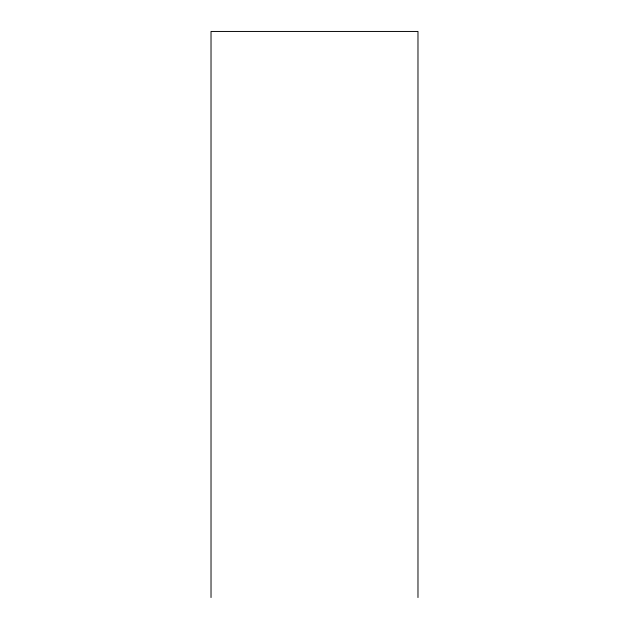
<?xml version="1.0" encoding="UTF-8"?>
<svg xmlns="http://www.w3.org/2000/svg" width="629" height="629" viewBox="0 0 629 629"><rect width="100%" height="100%" fill="white"/><g stroke="black" fill="none" stroke-linecap="round" stroke-linejoin="round"><path stroke-width="0.94" d="M417.978 597.55L417.978 31.45L211.022 31.45L211.022 597.55"/></g></svg>
